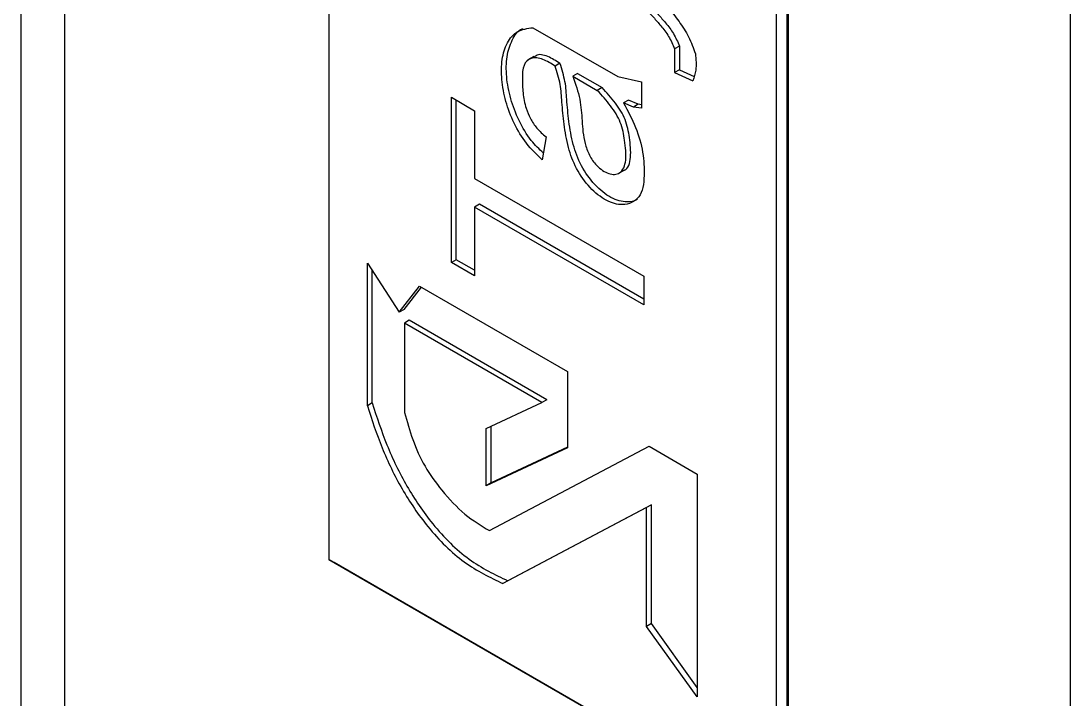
# Model space of a CAD drawing. Extents: x 150 to 4150, y 50 to 2920.
# Drawn here: x 2863.3 to 3040.3, y 1683.2 to 1797.6 of the extents above; entities that cross this region are included whole.
import ezdxf

# ---------------------------------------------------------------- set-up
doc = ezdxf.new("R2010")
doc.units = 0
doc.header["$LTSCALE"] = 10
doc.linetypes.add('SLD-KATı', pattern=[0])
doc.layers.get('0').update_dxf_attribs({"linetype": 'CONTINUOUS'})

msp = doc.modelspace()

# ---------------------------------------------------------------- linework, layer by layer
at = {"color": 7, "linetype": 'SLD-KATı'}
for p, q in [((2863.31, 2168.65), (2863.31, 1580.75)), ((2870.63, 2158.45), (2870.63, 1570.54)), ((3040.34, 2060.48), (3040.34, 1472.57)), ((2915.28, 1963.74), (2915.28, 1706.74)), ((2990.78, 1663.16), (2990.78, 1920.15)), ((2992.54, 1920.15), (2992.54, 1663.16)), ((2992.81, 1663.31), (2992.81, 1920.31)), ((2949.7, 1796.47), (2964.02, 1788.21)), ((2974.43, 1793.37), (2973.61, 1792.9)), ((2974.43, 1793.37), (2974.43, 1789.36)), ((2949.87, 1791.62), (2948.86, 1791.03)), ((2973.61, 1792.9), (2973.61, 1788.89)), ((2954.26, 1790.47), (2953.45, 1790)), ((2957.25, 1788.74), (2956.44, 1788.27)), ((2956.44, 1788.27), (2960.57, 1785.89)), ((2957.25, 1788.74), (2961.39, 1786.36)), ((2964.02, 1788.21), (2968.01, 1787.36)), ((2974.43, 1789.36), (2973.61, 1788.89)), ((2973.61, 1788.89), (2976.7, 1787.5)), ((2974.43, 1789.36), (2976.9, 1788.25)), ((2961.39, 1786.36), (2960.57, 1785.89)), ((2968.01, 1787.36), (2968.01, 1782.9)), ((2935.96, 1784.72), (2939.85, 1782.47)), ((2935.96, 1756.85), (2935.96, 1784.72)), ((2936.77, 1757.32), (2936.77, 1784.25)), ((2965.81, 1784.24), (2965, 1783.77)), ((2966.67, 1783.08), (2965, 1783.77)), ((2967.48, 1783.55), (2965.81, 1784.24)), ((2967.48, 1783.55), (2966.67, 1783.08)), ((2968.01, 1782.9), (2966.67, 1783.08)), ((2968.01, 1783.48), (2967.48, 1783.55)), ((2939.85, 1782.47), (2939.85, 1771.04)), ((2951.91, 1778.04), (2951.28, 1774.19)), ((2964.2, 1771.91), (2965.22, 1772.49)), ((2939.85, 1771.04), (2968.43, 1754.54)), ((2940.66, 1766.68), (2939.85, 1766.21)), ((2939.85, 1766.21), (2939.85, 1754.61)), ((2968.43, 1749.71), (2939.85, 1766.21)), ((2968.43, 1750.65), (2940.66, 1766.68)), ((2921.77, 1756.74), (2927.14, 1748.46)), ((2921.77, 1732.69), (2921.77, 1756.74)), ((2936.77, 1757.32), (2935.96, 1756.85)), ((2939.85, 1754.61), (2935.96, 1756.85)), ((2939.85, 1755.54), (2936.77, 1757.32)), ((2922.58, 1733.16), (2922.58, 1755.49)), ((2968.43, 1754.54), (2968.43, 1749.71)), ((2927.14, 1748.46), (2930.57, 1752.87)), ((2927.96, 1748.93), (2930.88, 1752.69)), ((2930.57, 1752.87), (2955.52, 1738.47)), ((2927.96, 1748.93), (2927.14, 1748.46)), ((2928.84, 1747.1), (2928.03, 1746.63)), ((2928.03, 1746.63), (2928.03, 1731.55)), ((2951.22, 1733.24), (2928.03, 1746.63)), ((2952.03, 1733.71), (2928.84, 1747.1)), ((2955.52, 1738.47), (2955.52, 1725.59)), ((2922.58, 1733.16), (2921.77, 1732.69)), ((2941.81, 1728.85), (2951.22, 1733.24)), ((2952.03, 1733.71), (2951.22, 1733.24)), ((2941.81, 1719.19), (2941.81, 1728.85)), ((2942.63, 1719.66), (2942.63, 1729.23)), ((2955.52, 1725.59), (2941.81, 1719.19)), ((2942.36, 1711.62), (2969.3, 1725.86)), ((2955.52, 1725.68), (2942.63, 1719.66)), ((2969.3, 1725.86), (2977.44, 1721.16)), ((2977.44, 1721.16), (2977.44, 1683.57)), ((2942.63, 1719.66), (2941.81, 1719.19)), ((2968.89, 1715.5), (2944.65, 1702.69)), ((2969.7, 1715.97), (2945.46, 1703.16)), ((2969.7, 1715.97), (2968.89, 1715.5)), ((2968.89, 1695.47), (2968.89, 1715.5)), ((2969.7, 1695.94), (2969.7, 1715.97)), ((2915.28, 1706.74), (2990.78, 1663.16)), ((2916.17, 1706.23), (2915.28, 1706.74)), ((2991.66, 1662.65), (2916.17, 1706.23)), ((2945.46, 1703.16), (2944.65, 1702.69)), ((2969.7, 1695.94), (2968.89, 1695.47)), ((2977.44, 1685.17), (2969.7, 1695.94)), ((2977.44, 1683.57), (2968.89, 1695.47))]:
    msp.add_line(p, q, dxfattribs=at)
for points, knots in [([(2969.3, 1803.01), (2970.19, 1802.19), (2971.96, 1800.54), (2974.23, 1797.81), (2976.07, 1794.93), (2976.77, 1793.03), (2977.13, 1792.08)], [0, 0, 0, 0, 0.279221, 0.559653, 0.777479, 1, 1, 1, 1]), ([(2968.19, 1800.64), (2968.66, 1800.48), (2969.58, 1800.18), (2970.87, 1798.67), (2972.16, 1797.22), (2973.51, 1795.49), (2974.12, 1794.08), (2974.43, 1793.37)], [0, 0, 0, 0, 0.187386, 0.372778, 0.560348, 0.776654, 1, 1, 1, 1]), ([(2967.38, 1800.17), (2967.84, 1800.02), (2968.77, 1799.71), (2970.05, 1798.2), (2971.35, 1796.75), (2972.7, 1795.02), (2973.3, 1793.62), (2973.61, 1792.9)], [0, 0, 0, 0, 0.187386, 0.372778, 0.560348, 0.776654, 1, 1, 1, 1]), ([(2951.28, 1774.19), (2950.36, 1775.06), (2948.52, 1776.77), (2946.42, 1780.35), (2945.02, 1784.07), (2944.34, 1787.78), (2944.39, 1791.2), (2945.26, 1794.04), (2946.99, 1796.09), (2948.78, 1796.34), (2949.7, 1796.47)], [0, 0, 0, 0, 0.1217633, 0.2401323, 0.3608841, 0.4847625, 0.6102366, 0.7360945, 0.8638774, 1, 1, 1, 1]), ([(2951.47, 1775.31), (2950.76, 1775.98), (2949.16, 1777.5), (2947.24, 1780.82), (2945.83, 1784.54), (2945.15, 1788.25), (2945.2, 1791.69), (2946.12, 1794.44), (2947.14, 1796.06), (2948.01, 1796.28), (2948.06, 1796.29)], [0, 0, 0, 0, 0.110441, 0.250857, 0.3941, 0.541051, 0.689896, 0.839196, 0.990779, 1, 1, 1, 1]), ([(2954.26, 1790.47), (2953.59, 1790.88), (2952.2, 1791.73), (2950.5, 1792.12), (2949.99, 1791.53), (2949.88, 1791.41)], [0, 0, 0, 0, 0.428298, 0.878256, 1, 1, 1, 1]), ([(2977.13, 1792.08), (2977.21, 1791.11), (2977.35, 1789.38), (2976.9, 1788.08), (2976.7, 1787.5)], [0, 0, 0, 0, 0.558869, 1, 1, 1, 1]), ([(2953.45, 1790), (2952.76, 1790.43), (2951.35, 1791.31), (2949.34, 1791.53), (2948, 1790.28), (2947.88, 1787.91), (2947.97, 1785.5), (2948.38, 1783.18), (2949.22, 1781.11), (2950.39, 1779.36), (2951.38, 1778.5), (2951.91, 1778.04)], [0, 0, 0, 0, 0.12245, 0.251093, 0.371487, 0.494963, 0.618308, 0.740159, 0.819332, 0.902297, 1, 1, 1, 1]), ([(2965, 1783.77), (2965.73, 1782.41), (2967.2, 1779.68), (2968.4, 1775.36), (2968.51, 1772.05), (2968.35, 1769.45), (2967.64, 1767.83), (2966.4, 1766.86), (2964.58, 1766.44), (2962.08, 1767.09), (2959.26, 1769.37), (2956.92, 1772.64), (2955.52, 1776.46), (2954.92, 1780.19), (2954.59, 1783.68), (2954.44, 1786.85), (2953.78, 1788.96), (2953.45, 1790)], [0, 0, 0, 0, 0.0828676, 0.1656429, 0.2488471, 0.2956181, 0.3421651, 0.3901347, 0.4387241, 0.5096666, 0.5797881, 0.6504607, 0.7202541, 0.798921, 0.8769965, 0.9390264, 1, 1, 1, 1]), ([(2967.37, 1767.6), (2967.3, 1767.54), (2966.83, 1767.14), (2965.35, 1766.96), (2962.9, 1767.54), (2960.07, 1769.85), (2957.73, 1773.1), (2956.33, 1776.93), (2955.74, 1780.66), (2955.4, 1784.15), (2955.26, 1787.32), (2954.59, 1789.42), (2954.26, 1790.47)], [0, 0, 0, 0, 0.013187, 0.091809, 0.2066, 0.320062, 0.434416, 0.547348, 0.674637, 0.80097, 0.90134, 1, 1, 1, 1]), ([(2956.44, 1788.27), (2956.89, 1786.96), (2957.79, 1784.35), (2957.97, 1780.71), (2958.22, 1777.65), (2959.12, 1774.96), (2960.27, 1773.33), (2961.45, 1772.34), (2962.52, 1771.79), (2963.51, 1771.66), (2964.79, 1772.02), (2965.59, 1774.09), (2965.23, 1777.26), (2964.68, 1780.47), (2962.79, 1783.46), (2961.33, 1785.05), (2960.57, 1785.89)], [0, 0, 0, 0, 0.104718, 0.208152, 0.314304, 0.367363, 0.419323, 0.455484, 0.492057, 0.528401, 0.564471, 0.655204, 0.751856, 0.83398, 0.913144, 1, 1, 1, 1]), ([(2965.11, 1772.44), (2965.12, 1772.44), (2965.82, 1772.65), (2966.36, 1774.65), (2966.05, 1777.71), (2965.49, 1780.95), (2963.6, 1783.93), (2962.15, 1785.52), (2961.39, 1786.36)], [0, 0, 0, 0, 0.001386, 0.209425, 0.431037, 0.619337, 0.800851, 1, 1, 1, 1]), ([(2922.58, 1733.16), (2923.35, 1730.79), (2924.88, 1726.06), (2928.29, 1719.04), (2932.91, 1712.2), (2938.91, 1706.29), (2943.27, 1704.21), (2945.46, 1703.16)], [0, 0, 0, 0, 0.186127, 0.372482, 0.558356, 0.778148, 1, 1, 1, 1]), ([(2921.77, 1732.69), (2922.53, 1730.32), (2924.07, 1725.59), (2927.47, 1718.57), (2932.1, 1711.73), (2938.1, 1705.82), (2942.46, 1703.74), (2944.65, 1702.69)], [0, 0, 0, 0, 0.186127, 0.372482, 0.558356, 0.778148, 1, 1, 1, 1]), ([(2928.03, 1731.55), (2928.46, 1730.03), (2929.31, 1727), (2931.34, 1722.39), (2934.46, 1718.1), (2938.17, 1714.15), (2940.97, 1712.46), (2942.36, 1711.62)], [0, 0, 0, 0, 0.186843, 0.373606, 0.559911, 0.780926, 1, 1, 1, 1])]:
    msp.add_open_spline(points, degree=3, knots=knots, dxfattribs=at)

doc.saveas('drawing.dxf')
